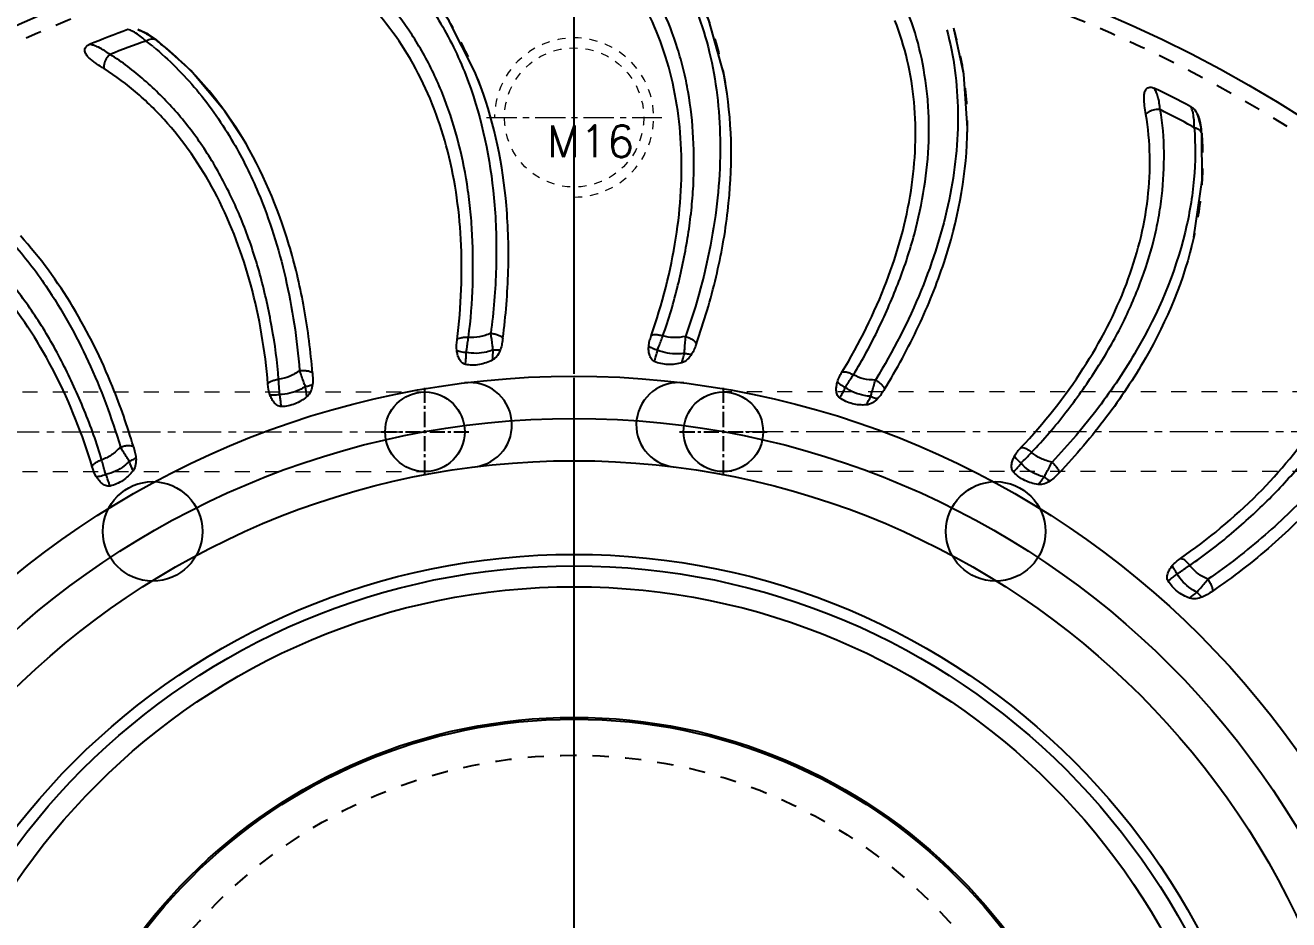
# Model space of a CAD drawing. Header units: millimetres. Extents: x 723 to 11228, y -2384 to 1578.
# Drawn here: x 1158.6 to 1285.6, y -697.4 to -607.5 of the extents above; entities that cross this region are included whole.
import ezdxf

# ---------------------------------------------------------------- set-up
doc = ezdxf.new("R2010")
doc.units = ezdxf.units.MM
doc.header["$LTSCALE"] = 16.335
doc.linetypes.add('CENTER', pattern=[0.6, 0.375, -0.075, 0.075, -0.075])
doc.linetypes.add('HIDDEN', pattern=[0.2, 0.1, -0.1])
doc.layers.get('0').update_dxf_attribs({"linetype": 'CONTINUOUS'})
for name, color, linetype, lineweight in [('cool', 153, 'HIDDEN', 9), ('moldbase', 7, 'CONTINUOUS', 20), ('screw', 33, 'CONTINUOUS', 13)]:
    doc.layers.add(name, color=color, linetype=linetype, lineweight=lineweight)
doc.layers.add('DEFAULT_2', color=8, linetype='HIDDEN')
doc.styles.add('TXT', font='txt.shx', dxfattribs={"bigfont": 'gbcbig.shx'})

# ---------------------------------------------------------------- blocks, each defined once
blk = doc.blocks.new('screw_m16_g')
at = {"layer": 'screw', "color": 1, "linetype": 'CENTER', "ltscale": 0.497582}
for p, q in [((0, -8.8), (0, 8.8)), ((-8.8, 0), (8.8, 0))]:
    blk.add_line(p, q, dxfattribs=at)
at = {"layer": 'screw', "color": 33, "linetype": 'HIDDEN', "ltscale": 0.497582}
blk.add_circle((0, 0), 7, dxfattribs=at)
at = {"layer": 'screw', "color": 92, "linetype": 'HIDDEN', "ltscale": 0.497582}
blk.add_arc((0, 0), 8, 270, 180, dxfattribs=at)
at = {"layer": 'screw', "color": 6, "style": 'TXT'}
blk.add_text('M16', height=3.2, dxfattribs=at).set_placement((-2.72, -4))

msp = doc.modelspace()

# ---------------------------------------------------------------- linework, layer by layer
at = {"color": 1, "linetype": 'CENTER', "ltscale": 2.612305}
msp.add_line((1213.765, -991.744), (1213.765, -491.744), dxfattribs=at)
at = {"color": 1, "linetype": 'CENTER', "ltscale": 9.722671}
msp.add_line((1213.765, -904.555), (1213.765, -558.934), dxfattribs=at)
at = {"color": 7, "linetype": 'Continuous'}
for p, q in [((1170.934, -608.383), (1169.891, -607.917)), ((1171.768, -608.952), (1170.934, -608.383)), ((1276.54, -616.705), (1276.469, -616.526)), ((1276.796, -617.724), (1276.54, -616.705)), ((1275.876, -617.626), (1276.109, -617.753)), ((1276.88, -618.449), (1276.796, -617.724)), ((1276.88, -618.447), (1276.881, -618.449))]:
    msp.add_line(p, q, dxfattribs=at)
at = {"color": 1, "linetype": 'CENTER', "ltscale": 0.248791}
for p, q in [((1198.765, -652.732), (1198.765, -643.932)), ((1228.765, -652.732), (1228.765, -643.932)), ((1194.365, -648.332), (1203.165, -648.332)), ((1224.365, -648.332), (1233.165, -648.332))]:
    msp.add_line(p, q, dxfattribs=at)
at = {"color": 7, "linetype": 'Continuous'}
for points in [[(1204.383, -613.666), (1203.789, -612.144), (1201.163, -606.989), (1198.212, -602.924)], [(1229.027, -613.607), (1228.807, -612.372), (1227.32, -606.964), (1225.332, -602.527)], [(1253.281, -618.686), (1253.299, -617.833), (1252.944, -612.39), (1251.943, -607.778)], [(1180.408, -618.779), (1178.646, -616.11), (1175.213, -612.017), (1171.766, -608.95)], [(1276.071, -628.765), (1276.909, -623.035), (1276.88, -618.447)]]:
    msp.add_lwpolyline(points, dxfattribs=at)
for radius in [136.298, 71.088, 69.932, 67.835, 54.701, 54.521]:
    msp.add_circle((1213.765, -731.744), radius, dxfattribs=at)
at = {"color": 3}
for radius in [89, 80.5]:
    msp.add_circle((1213.765, -731.744), radius, dxfattribs=at)
for centre, radius in [((1198.765, -648.332), 4), ((1228.765, -648.332), 4), ((1171.39, -658.349), 5), ((1256.14, -658.349), 5)]:
    msp.add_circle(centre, radius)
at = {"color": 6}
msp.add_circle((1213.765, -731.744), 84.75, dxfattribs=at)
at = {"color": 7, "linetype": 'Continuous'}
for centre, radius, start, end in [((1213.765, -731.744), 157.1, 100.49785, 79.50215), ((1213.765, -731.744), 151.848, 100.82307, 79.17693), ((1204.629, -705.789), 104.2, 110.05614, 112.34674), ((1204.143, -704.411), 101.036, 109.30974, 111.50732), ((1151.841, -633.491), 30.885, 51.00915, 52.28699), ((1151.701, -633.665), 31.108, 50.60496, 51.01016), ((1226.932, -707.619), 104.12, 62.03424, 64.32073), ((1227.603, -706.386), 101.038, 61.46021, 63.50732), ((1085.415, -634.086), 120.357, 356.64928, 357.13083), ((1108.514, -609.555), 120.366, 344.65665, 345.13082), ((1118.761, -647.841), 68.907, 4.51093, 4.85745), ((1067.922, -662.882), 120.349, 8.64205, 9.13085), ((1136.208, -590.36), 120.374, 332.66383, 333.13081), ((1056.796, -694.684), 120.341, 20.63527, 21.13086), ((1167.29, -577.342), 120.382, 320.67052, 321.1308), ((1200.401, -571.071), 120.389, 308.67641, 309.1308)]:
    msp.add_arc(centre, radius, start, end, dxfattribs=at)
at = {"color": 3}
for centre, start, end in [((1203.265, -647.647), 277.11688, 97.11688), ((1224.265, -647.647), 82.88312, 262.88312)]:
    msp.add_arc(centre, 4.25, start, end, dxfattribs=at)
at = {"color": 7, "linetype": 'Continuous'}
for points, knots in [([(1222.676, -638.686), (1223.291, -637.03), (1224.017, -634.492), (1224.777, -631.092), (1225.236, -628.578), (1225.57, -626.087), (1225.833, -622.83), (1225.838, -618.844), (1225.408, -614.947), (1224.788, -611.958), (1223.992, -609.104), (1222.673, -605.707), (1221.301, -603.138), (1220.478, -601.964)], [0, 0, 0, 0, 0.1391804, 0.2073565, 0.2744418, 0.3404175, 0.4052995, 0.5317363, 0.6538274, 0.7133763, 0.7720291, 0.887033, 1, 1, 1, 1]), ([(1197.619, -603.346), (1198.865, -604.884), (1201.11, -608.273), (1202.728, -611.997), (1203.403, -613.943)], [0, 0, 0, 0, 0.4899555, 1, 1, 1, 1]), ([(1221.511, -638.693), (1222.622, -635.501), (1224.274, -629.121), (1224.867, -619.568), (1223.603, -612.036), (1221.512, -606.633), (1220.13, -604.164), (1219.36, -602.999)], [0, 0, 0, 0, 0.2742126, 0.5312907, 0.7713783, 0.886705, 1, 1, 1, 1]), ([(1224.666, -602.819), (1225.928, -605.295), (1227.845, -610.777), (1228.75, -619.704), (1227.822, -629.216), (1226.089, -635.565), (1224.966, -638.75)], [0, 0, 0, 0, 0.226255, 0.4668945, 0.725039, 1, 1, 1, 1]), ([(1203.131, -638.845), (1203.389, -637.097), (1203.571, -634.463), (1203.608, -630.98), (1203.533, -628.426), (1203.342, -625.919), (1202.922, -622.679), (1202.098, -618.778), (1200.867, -615.056), (1199.64, -612.262), (1198.268, -609.636), (1196.271, -606.587), (1194.395, -604.36), (1193.346, -603.382)], [0, 0, 0, 0, 0.1391804, 0.2073565, 0.2744418, 0.3404175, 0.4052995, 0.5317363, 0.6538274, 0.7133763, 0.7720291, 0.887033, 1, 1, 1, 1]), ([(1201.992, -639.1), (1202.415, -635.747), (1202.703, -629.165), (1201.298, -619.7), (1198.496, -612.596), (1195.327, -607.747), (1193.461, -605.62), (1192.466, -604.641)], [0, 0, 0, 0, 0.2741936, 0.5312579, 0.7713456, 0.8866916, 1, 1, 1, 1]), ([(1240.688, -642.358), (1242.439, -639.465), (1245.382, -633.567), (1247.949, -624.344), (1248.279, -616.711), (1247.358, -610.99), (1246.52, -608.286), (1246.009, -606.986)], [0, 0, 0, 0, 0.2741995, 0.53128, 0.77138, 0.8867081, 1, 1, 1, 1]), ([(1241.826, -642.595), (1242.773, -641.103), (1244.011, -638.771), (1245.461, -635.604), (1246.432, -633.24), (1247.277, -630.872), (1248.211, -627.742), (1249.045, -623.843), (1249.434, -619.942), (1249.449, -616.89), (1249.264, -613.933), (1248.68, -610.335), (1247.872, -607.538), (1247.311, -606.218)], [0, 0, 0, 0, 0.1391804, 0.2073565, 0.2744418, 0.3404175, 0.4052995, 0.5317363, 0.6538274, 0.7133763, 0.7720291, 0.887033, 1, 1, 1, 1]), ([(1170.013, -608.47), (1169.818, -608.328), (1169.466, -608.1), (1169.071, -607.938), (1168.895, -607.908)], [0, 0, 0, 0, 0.5754317, 1, 1, 1, 1]), ([(1251.23, -607.925), (1251.95, -610.61), (1252.685, -616.37), (1251.715, -625.29), (1248.829, -634.402), (1245.814, -640.251), (1244.054, -643.134)], [0, 0, 0, 0, 0.226255, 0.4668945, 0.725039, 1, 1, 1, 1]), ([(1166.505, -611.837), (1166.253, -611.676), (1165.878, -611.437), (1165.396, -611.1), (1165.063, -610.834), (1164.818, -610.586), (1164.667, -610.363), (1164.585, -610.182), (1164.551, -609.979), (1164.597, -609.754), (1164.759, -609.546), (1164.921, -609.453), (1165.012, -609.415)], [0, 0, 0, 0, 0.2538714, 0.378146, 0.4992033, 0.6156247, 0.6719626, 0.7274278, 0.7835367, 0.8443511, 0.9165019, 1, 1, 1, 1]), ([(1167.102, -610.41), (1166.737, -610.139), (1166.206, -609.781), (1165.481, -609.487), (1165.159, -609.42), (1165.012, -609.414)], [0, 0, 0, 0, 0.5824762, 0.8119005, 1, 1, 1, 1]), ([(1170.733, -609.059), (1170.672, -609.003), (1170.439, -608.798), (1170.197, -608.603), (1170.013, -608.47)], [0, 0, 0, 0, 0.2676356, 1, 1, 1, 1]), ([(1170.733, -609.059), (1170.816, -609), (1170.992, -608.902), (1171.271, -608.819), (1171.543, -608.828), (1171.7, -608.904), (1171.764, -608.952)], [0, 0, 0, 0, 0.2759875, 0.5420815, 0.7815793, 1, 1, 1, 1]), ([(1171.444, -609.625), (1173.033, -610.93), (1176.021, -613.926), (1178.419, -617.404), (1179.496, -619.26)], [0, 0, 0, 0, 0.4893542, 1, 1, 1, 1]), ([(1180.407, -618.78), (1179.27, -616.898), (1176.736, -613.385), (1173.585, -610.402), (1171.913, -609.118)], [0, 0, 0, 0, 0.5104129, 1, 1, 1, 1]), ([(1167.102, -610.41), (1166.993, -610.499), (1166.639, -610.886), (1166.429, -611.457), (1166.505, -611.836)], [0, 0, 0, 0, 0.2659171, 1, 1, 1, 1]), ([(1184.046, -643.063), (1183.935, -641.3), (1183.565, -638.686), (1182.877, -635.271), (1182.273, -632.788), (1181.565, -630.376), (1180.481, -627.294), (1178.864, -623.65), (1176.886, -620.265), (1175.104, -617.787), (1173.216, -615.504), (1170.629, -612.937), (1168.331, -611.148), (1167.102, -610.41)], [0, 0, 0, 0, 0.1391804, 0.2073565, 0.2744418, 0.3404175, 0.4052995, 0.5317363, 0.6538274, 0.7133763, 0.7720291, 0.887033, 1, 1, 1, 1]), ([(1182.985, -643.553), (1182.701, -640.186), (1181.616, -633.689), (1178.273, -624.725), (1174.056, -618.362), (1169.949, -614.28), (1167.682, -612.588), (1166.505, -611.837)], [0, 0, 0, 0, 0.274221, 0.5312859, 0.7713657, 0.8866966, 1, 1, 1, 1]), ([(1203.403, -613.943), (1204.695, -617.673), (1205.845, -623.708), (1206.021, -631.961), (1205.667, -636.258), (1205.385, -638.431)], [0, 0, 0, 0, 0.4785059, 0.7343766, 1, 1, 1, 1]), ([(1206.598, -638.922), (1206.893, -636.674), (1207.257, -632.228), (1207.039, -623.707), (1205.784, -617.486), (1204.383, -613.666)], [0, 0, 0, 0, 0.2662404, 0.5223165, 1, 1, 1, 1]), ([(1226.05, -639.476), (1226.829, -637.274), (1228.14, -632.873), (1229.699, -624.252), (1229.692, -617.728), (1229.026, -613.607)], [0, 0, 0, 0, 0.2668544, 0.5231752, 1, 1, 1, 1]), ([(1271.249, -616.429), (1271.201, -616.143), (1271.133, -615.717), (1271.069, -615.151), (1271.05, -614.739), (1271.075, -614.402), (1271.14, -614.149), (1271.22, -613.973), (1271.345, -613.816), (1271.537, -613.704), (1271.792, -613.685), (1271.964, -613.741), (1272.05, -613.783)], [0, 0, 0, 0, 0.2537668, 0.3778237, 0.4986736, 0.6150291, 0.6714247, 0.7270152, 0.783288, 0.8442309, 0.916445, 1, 1, 1, 1]), ([(1272.674, -615.958), (1272.634, -615.519), (1272.547, -614.902), (1272.295, -614.181), (1272.138, -613.897), (1272.05, -613.781)], [0, 0, 0, 0, 0.578811, 0.8092516, 1, 1, 1, 1]), ([(1259.746, -650.399), (1260.982, -649.137), (1262.678, -647.113), (1264.755, -644.317), (1266.196, -642.207), (1267.515, -640.067), (1269.079, -637.198), (1270.706, -633.559), (1271.898, -629.824), (1272.547, -626.841), (1272.98, -623.911), (1273.157, -620.27), (1272.949, -617.366), (1272.674, -615.958)], [0, 0, 0, 0, 0.1391804, 0.2073565, 0.2744418, 0.3404175, 0.4052995, 0.5317363, 0.6538274, 0.7133763, 0.7720291, 0.887033, 1, 1, 1, 1]), ([(1272.674, -615.958), (1272.541, -615.938), (1272.032, -615.931), (1271.49, -616.139), (1271.248, -616.428)], [0, 0, 0, 0, 0.2633687, 1, 1, 1, 1]), ([(1276.068, -616.854), (1276.044, -616.618), (1275.981, -616.208), (1275.846, -615.81), (1275.758, -615.656)], [0, 0, 0, 0, 0.5714603, 1, 1, 1, 1]), ([(1275.758, -615.657), (1275.85, -615.706), (1276.158, -615.935), (1276.361, -616.273), (1276.469, -616.526)], [0, 0, 0, 0, 0.2747567, 1, 1, 1, 1]), ([(1258.684, -649.93), (1260.998, -647.464), (1265.105, -642.305), (1269.535, -633.815), (1271.446, -626.416), (1271.736, -620.627), (1271.478, -617.807), (1271.249, -616.429)], [0, 0, 0, 0, 0.2741939, 0.5312749, 0.7713784, 0.8867081, 1, 1, 1, 1]), ([(1276.109, -617.753), (1276.109, -617.673), (1276.106, -617.373), (1276.09, -617.073), (1276.068, -616.854)], [0, 0, 0, 0, 0.2669161, 1, 1, 1, 1]), ([(1276.109, -617.753), (1276.239, -619.483), (1276.203, -623.028), (1275.613, -626.521), (1275.19, -628.263)], [0, 0, 0, 0, 0.4918333, 1, 1, 1, 1]), ([(1276.109, -617.753), (1276.208, -617.775), (1276.399, -617.84), (1276.647, -617.992), (1276.822, -618.201), (1276.872, -618.368), (1276.879, -618.448)], [0, 0, 0, 0, 0.2767562, 0.5427682, 0.7820764, 1, 1, 1, 1]), ([(1179.496, -619.26), (1180.44, -620.887), (1182.592, -625.263), (1185.005, -632.95), (1185.912, -639.044), (1186.164, -642.191)], [0, 0, 0, 0, 0.2347227, 0.6062476, 1, 1, 1, 1]), ([(1187.421, -642.006), (1187.238, -639.851), (1186.678, -635.631), (1184.785, -627.703), (1182.423, -622.117), (1180.407, -618.78)], [0, 0, 0, 0, 0.2655368, 0.5213547, 1, 1, 1, 1]), ([(1244.963, -644.065), (1246.217, -642.016), (1248.47, -637.868), (1251.834, -629.53), (1253.146, -622.961), (1253.281, -618.686)], [0, 0, 0, 0, 0.2674232, 0.523939, 1, 1, 1, 1]), ([(1166.255, -651.158), (1165.78, -649.456), (1164.875, -646.976), (1163.492, -643.779), (1162.385, -641.476), (1161.191, -639.264), (1159.489, -636.475), (1157.15, -633.246), (1154.512, -630.347), (1152.254, -628.293), (1149.932, -626.452), (1146.868, -624.479), (1144.248, -623.207), (1142.892, -622.741)], [0, 0, 0, 0, 0.1391804, 0.2073565, 0.2744418, 0.3404175, 0.4052995, 0.5317363, 0.6538274, 0.7133763, 0.7720291, 0.887033, 1, 1, 1, 1]), ([(1165.319, -651.86), (1164.342, -648.627), (1161.931, -642.499), (1156.798, -634.428), (1151.351, -629.082), (1146.486, -625.944), (1143.917, -624.761), (1142.61, -624.271)], [0, 0, 0, 0, 0.2742214, 0.5312824, 0.7713619, 0.8866941, 1, 1, 1, 1]), ([(1169.459, -649.823), (1168.851, -647.773), (1166.217, -640.18), (1162.068, -633.028), (1158.101, -628.654)], [0, 0, 0, 0, 0.2658107, 1, 1, 1, 1]), ([(1275.19, -628.263), (1274.182, -632.421), (1271.543, -638.582), (1266.528, -646.049), (1263.465, -649.644), (1261.813, -651.39)], [0, 0, 0, 0, 0.476005, 0.7325294, 1, 1, 1, 1]), ([(1276.071, -628.765), (1275.099, -633.027), (1272.45, -639.357), (1267.342, -647.014), (1264.204, -650.698), (1262.509, -652.487)], [0, 0, 0, 0, 0.4753513, 0.7320469, 1, 1, 1, 1]), ([(1157.301, -629.322), (1158.509, -630.702), (1161.392, -634.469), (1165.19, -641.316), (1167.271, -646.927), (1168.146, -649.864)], [0, 0, 0, 0, 0.2352327, 0.6069072, 1, 1, 1, 1]), ([(1274.713, -661.078), (1277.49, -659.147), (1282.58, -654.954), (1288.681, -647.569), (1292.09, -640.728), (1293.577, -635.124), (1293.912, -632.312), (1293.974, -630.915)], [0, 0, 0, 0, 0.2741877, 0.5312685, 0.7713755, 0.8867072, 1, 1, 1, 1]), ([(1275.652, -661.759), (1277.123, -660.782), (1279.202, -659.155), (1281.816, -656.851), (1283.664, -655.087), (1285.399, -653.268), (1287.526, -650.787), (1289.873, -647.565), (1291.815, -644.16), (1293.07, -641.378), (1294.104, -638.601), (1295.034, -635.077), (1295.434, -632.193), (1295.458, -630.759)], [0, 0, 0, 0, 0.1391804, 0.2073565, 0.2744418, 0.3404175, 0.4052995, 0.5317363, 0.6538274, 0.7133763, 0.7720291, 0.887033, 1, 1, 1, 1]), ([(1201.992, -639.1), (1202.012, -639.045), (1202.138, -638.941), (1202.396, -638.858), (1202.743, -638.825), (1202.998, -638.832), (1203.131, -638.845)], [0, 0, 0, 0, 0.1448863, 0.3703598, 0.6720263, 1, 1, 1, 1]), ([(1202.92, -640.351), (1202.936, -640.224), (1202.984, -639.907), (1203.056, -639.405), (1203.11, -639.03), (1203.131, -638.845)], [0, 0, 0, 0, 0.2524693, 0.6324407, 1, 1, 1, 1]), ([(1205.384, -638.431), (1205.018, -638.586), (1204.287, -638.856), (1203.503, -638.877), (1203.131, -638.845)], [0, 0, 0, 0, 0.5152924, 1, 1, 1, 1]), ([(1205.62, -640.11), (1205.601, -639.97), (1205.525, -639.41), (1205.442, -638.85), (1205.384, -638.431)], [0, 0, 0, 0, 0.2514606, 1, 1, 1, 1]), ([(1205.384, -638.431), (1205.52, -638.445), (1205.785, -638.491), (1206.148, -638.595), (1206.424, -638.736), (1206.565, -638.858), (1206.598, -638.922)], [0, 0, 0, 0, 0.3049361, 0.6010224, 0.8388732, 1, 1, 1, 1]), ([(1206.597, -638.922), (1206.572, -639.113), (1206.517, -639.495), (1206.428, -639.873), (1206.361, -640.055)], [0, 0, 0, 0, 0.4986401, 1, 1, 1, 1]), ([(1221.264, -639.728), (1221.276, -639.551), (1221.345, -639.2), (1221.453, -638.861), (1221.511, -638.693)], [0, 0, 0, 0, 0.4998053, 1, 1, 1, 1]), ([(1221.51, -638.697), (1221.542, -638.647), (1221.688, -638.573), (1221.957, -638.547), (1222.303, -638.586), (1222.549, -638.647), (1222.676, -638.686)], [0, 0, 0, 0, 0.1455755, 0.3714565, 0.6727196, 1, 1, 1, 1]), ([(1222.156, -640.116), (1222.199, -639.995), (1222.311, -639.695), (1222.486, -639.219), (1222.617, -638.863), (1222.676, -638.686)], [0, 0, 0, 0, 0.2524693, 0.6324407, 1, 1, 1, 1]), ([(1224.966, -638.75), (1224.576, -638.825), (1223.804, -638.937), (1223.033, -638.796), (1222.676, -638.686)], [0, 0, 0, 0, 0.5152924, 1, 1, 1, 1]), ([(1224.848, -640.442), (1224.858, -640.3), (1224.9, -639.736), (1224.936, -639.172), (1224.966, -638.75)], [0, 0, 0, 0, 0.2514606, 1, 1, 1, 1]), ([(1224.966, -638.75), (1225.095, -638.792), (1225.344, -638.891), (1225.676, -639.068), (1225.917, -639.262), (1226.03, -639.41), (1226.05, -639.479)], [0, 0, 0, 0, 0.3043251, 0.5999612, 0.8380676, 1, 1, 1, 1]), ([(1202.836, -641.568), (1202.69, -641.54), (1202.424, -641.369), (1202.187, -640.995), (1202.037, -640.585), (1201.982, -640.301), (1201.962, -640.158)], [0, 0, 0, 0, 0.2547783, 0.5051132, 0.7530832, 1, 1, 1, 1]), ([(1201.962, -640.159), (1202.009, -640.183), (1202.131, -640.225), (1202.449, -640.3), (1202.723, -640.334), (1202.92, -640.351)], [0, 0, 0, 0, 0.1599951, 0.3939705, 1, 1, 1, 1]), ([(1205.62, -640.11), (1205.409, -640.196), (1204.863, -640.373), (1203.948, -640.489), (1203.255, -640.427), (1202.92, -640.351)], [0, 0, 0, 0, 0.2488904, 0.6245378, 1, 1, 1, 1]), ([(1206.361, -640.055), (1206.284, -640.264), (1206.089, -640.67), (1205.767, -641.016), (1205.565, -641.12)], [0, 0, 0, 0, 0.4959866, 1, 1, 1, 1]), ([(1205.62, -640.11), (1205.761, -640.111), (1206.009, -640.104), (1206.258, -640.079), (1206.362, -640.055)], [0, 0, 0, 0, 0.5682369, 1, 1, 1, 1]), ([(1221.826, -641.272), (1221.691, -641.214), (1221.468, -640.995), (1221.313, -640.584), (1221.25, -640.157), (1221.254, -639.87), (1221.264, -639.728)], [0, 0, 0, 0, 0.2547284, 0.5050675, 0.7530663, 1, 1, 1, 1]), ([(1221.263, -639.731), (1221.303, -639.764), (1221.415, -639.83), (1221.709, -639.969), (1221.968, -640.058), (1222.156, -640.116)], [0, 0, 0, 0, 0.1613996, 0.3956989, 1, 1, 1, 1]), ([(1221.825, -641.274), (1221.856, -641.179), (1221.931, -640.939), (1222.057, -640.558), (1222.127, -640.264), (1222.156, -640.116)], [0, 0, 0, 0, 0.2498624, 0.6247084, 1, 1, 1, 1]), ([(1224.848, -640.442), (1224.623, -640.481), (1224.052, -640.542), (1223.133, -640.464), (1222.468, -640.26), (1222.156, -640.116)], [0, 0, 0, 0, 0.2488904, 0.6245378, 1, 1, 1, 1]), ([(1226.05, -639.476), (1225.986, -639.658), (1225.852, -640.022), (1225.684, -640.375), (1225.579, -640.539)], [0, 0, 0, 0, 0.4986146, 1, 1, 1, 1]), ([(1202.836, -641.569), (1202.846, -641.468), (1202.87, -641.214), (1202.915, -640.81), (1202.922, -640.504), (1202.92, -640.351)], [0, 0, 0, 0, 0.2498613, 0.6247058, 1, 1, 1, 1]), ([(1205.565, -641.12), (1205.15, -641.335), (1204.256, -641.66), (1203.295, -641.659), (1202.836, -641.568)], [0, 0, 0, 0, 0.4998206, 1, 1, 1, 1]), ([(1224.589, -641.401), (1224.138, -641.524), (1223.196, -641.657), (1222.256, -641.456), (1221.826, -641.272)], [0, 0, 0, 0, 0.4998215, 1, 1, 1, 1]), ([(1225.579, -640.539), (1225.461, -640.724), (1225.188, -641.076), (1224.805, -641.342), (1224.589, -641.401)], [0, 0, 0, 0, 0.4954607, 1, 1, 1, 1]), ([(1224.848, -640.442), (1224.984, -640.472), (1225.227, -640.516), (1225.472, -640.543), (1225.579, -640.542)], [0, 0, 0, 0, 0.5669392, 1, 1, 1, 1]), ([(1186.164, -642.191), (1185.838, -642.418), (1185.179, -642.834), (1184.417, -643.018), (1184.046, -643.063)], [0, 0, 0, 0, 0.5152924, 1, 1, 1, 1]), ([(1186.164, -642.191), (1186.3, -642.176), (1186.57, -642.165), (1186.948, -642.193), (1187.248, -642.273), (1187.411, -642.365), (1187.455, -642.421)], [0, 0, 0, 0, 0.3055395, 0.6020691, 0.8396643, 1, 1, 1, 1]), ([(1186.744, -643.784), (1186.696, -643.65), (1186.505, -643.118), (1186.308, -642.588), (1186.164, -642.191)], [0, 0, 0, 0, 0.2514606, 1, 1, 1, 1]), ([(1187.455, -642.421), (1187.47, -642.612), (1187.496, -642.996), (1187.489, -643.382), (1187.462, -643.573)], [0, 0, 0, 0, 0.4986646, 1, 1, 1, 1]), ([(1240.231, -643.323), (1240.279, -643.152), (1240.419, -642.821), (1240.596, -642.51), (1240.688, -642.358)], [0, 0, 0, 0, 0.4998023, 1, 1, 1, 1]), ([(1240.687, -642.361), (1240.729, -642.32), (1240.887, -642.279), (1241.155, -642.31), (1241.484, -642.42), (1241.712, -642.53), (1241.826, -642.595)], [0, 0, 0, 0, 0.1462628, 0.3725383, 0.673402, 1, 1, 1, 1]), ([(1241.021, -643.885), (1241.088, -643.776), (1241.26, -643.505), (1241.53, -643.076), (1241.732, -642.755), (1241.826, -642.595)], [0, 0, 0, 0, 0.2524693, 0.6324407, 1, 1, 1, 1]), ([(1244.053, -643.134), (1243.656, -643.126), (1242.878, -643.075), (1242.153, -642.776), (1241.826, -642.595)], [0, 0, 0, 0, 0.5152924, 1, 1, 1, 1]), ([(1182.985, -643.553), (1182.991, -643.495), (1183.092, -643.365), (1183.328, -643.231), (1183.661, -643.125), (1183.913, -643.079), (1184.046, -643.063)], [0, 0, 0, 0, 0.1442255, 0.3692962, 0.6713523, 1, 1, 1, 1]), ([(1184.153, -644.581), (1184.143, -644.453), (1184.123, -644.133), (1184.089, -643.627), (1184.064, -643.249), (1184.046, -643.063)], [0, 0, 0, 0, 0.2524693, 0.6324407, 1, 1, 1, 1]), ([(1186.744, -643.784), (1186.555, -643.911), (1186.058, -644.199), (1185.187, -644.501), (1184.496, -644.585), (1184.153, -644.581)], [0, 0, 0, 0, 0.2488904, 0.6245378, 1, 1, 1, 1]), ([(1186.744, -643.784), (1186.884, -643.755), (1187.126, -643.696), (1187.366, -643.619), (1187.463, -643.573)], [0, 0, 0, 0, 0.5695221, 1, 1, 1, 1]), ([(1187.462, -643.573), (1187.431, -643.797), (1187.325, -644.241), (1187.08, -644.652), (1186.903, -644.798)], [0, 0, 0, 0, 0.4959832, 1, 1, 1, 1]), ([(1240.465, -644.934), (1240.346, -644.85), (1240.174, -644.593), (1240.106, -644.163), (1240.132, -643.736), (1240.193, -643.459), (1240.231, -643.323)], [0, 0, 0, 0, 0.2548447, 0.5051937, 0.7531396, 1, 1, 1, 1]), ([(1240.23, -643.326), (1240.263, -643.367), (1240.359, -643.454), (1240.617, -643.65), (1240.85, -643.79), (1241.021, -643.885)], [0, 0, 0, 0, 0.1627723, 0.3973849, 1, 1, 1, 1]), ([(1240.464, -644.936), (1240.513, -644.85), (1240.635, -644.634), (1240.834, -644.291), (1240.962, -644.022), (1241.021, -643.885)], [0, 0, 0, 0, 0.2498635, 0.624711, 1, 1, 1, 1]), ([(1243.586, -644.764), (1243.358, -644.756), (1242.787, -644.696), (1241.904, -644.429), (1241.297, -644.091), (1241.021, -643.885)], [0, 0, 0, 0, 0.2488904, 0.6245378, 1, 1, 1, 1]), ([(1243.586, -644.764), (1243.626, -644.627), (1243.784, -644.084), (1243.936, -643.54), (1244.053, -643.134)], [0, 0, 0, 0, 0.2514606, 1, 1, 1, 1]), ([(1244.053, -643.134), (1244.171, -643.201), (1244.393, -643.349), (1244.679, -643.59), (1244.875, -643.829), (1244.956, -643.996), (1244.962, -644.068)], [0, 0, 0, 0, 0.3037331, 0.5989319, 0.837283, 1, 1, 1, 1]), ([(1295.453, -643.125), (1294.552, -645.029), (1292.377, -648.786), (1288.238, -654.01), (1283.236, -658.879), (1279.463, -661.782), (1277.467, -663.158)], [0, 0, 0, 0, 0.2322325, 0.4764238, 0.7326872, 1, 1, 1, 1]), ([(1296.353, -643.473), (1295.468, -645.461), (1293.291, -649.389), (1289.069, -654.848), (1283.91, -659.927), (1279.996, -662.945), (1277.921, -664.373)], [0, 0, 0, 0, 0.2315757, 0.4754542, 0.7319507, 1, 1, 1, 1]), ([(1183.173, -644.591), (1183.223, -644.605), (1183.351, -644.621), (1183.679, -644.629), (1183.955, -644.605), (1184.153, -644.581)], [0, 0, 0, 0, 0.1586202, 0.3922753, 1, 1, 1, 1]), ([(1184.326, -645.804), (1184.176, -645.806), (1183.878, -645.693), (1183.566, -645.372), (1183.334, -644.997), (1183.221, -644.727), (1183.173, -644.59)], [0, 0, 0, 0, 0.2546632, 0.5049872, 0.7530099, 1, 1, 1, 1]), ([(1184.326, -645.804), (1184.315, -645.702), (1184.285, -645.446), (1184.245, -645.036), (1184.187, -644.732), (1184.153, -644.581)], [0, 0, 0, 0, 0.2498607, 0.6247005, 1, 1, 1, 1]), ([(1186.903, -644.798), (1186.541, -645.094), (1185.734, -645.598), (1184.794, -645.798), (1184.326, -645.804)], [0, 0, 0, 0, 0.4998203, 1, 1, 1, 1]), ([(1243.14, -645.634), (1242.674, -645.662), (1241.725, -645.595), (1240.847, -645.204), (1240.465, -644.934)], [0, 0, 0, 0, 0.4998211, 1, 1, 1, 1]), ([(1244.276, -645.01), (1244.123, -645.164), (1243.786, -645.445), (1243.361, -645.622), (1243.14, -645.634)], [0, 0, 0, 0, 0.4954761, 1, 1, 1, 1]), ([(1243.586, -644.764), (1243.712, -644.821), (1243.938, -644.914), (1244.171, -644.991), (1244.275, -645.012)], [0, 0, 0, 0, 0.565685, 1, 1, 1, 1]), ([(1244.963, -644.065), (1244.861, -644.231), (1244.653, -644.56), (1244.414, -644.871), (1244.276, -645.01)], [0, 0, 0, 0, 0.49859, 1, 1, 1, 1]), ([(1168.146, -649.864), (1167.874, -650.154), (1167.316, -650.698), (1166.608, -651.037), (1166.255, -651.158)], [0, 0, 0, 0, 0.5152924, 1, 1, 1, 1]), ([(1168.146, -649.864), (1168.276, -649.821), (1168.539, -649.754), (1168.916, -649.703), (1169.226, -649.72), (1169.404, -649.776), (1169.459, -649.823)], [0, 0, 0, 0, 0.3061085, 0.6030553, 0.8404063, 1, 1, 1, 1]), ([(1169.044, -651.302), (1168.969, -651.181), (1168.672, -650.7), (1168.369, -650.223), (1168.146, -649.864)], [0, 0, 0, 0, 0.2514606, 1, 1, 1, 1]), ([(1169.459, -649.823), (1169.513, -650.006), (1169.618, -650.374), (1169.693, -650.752), (1169.707, -650.943)], [0, 0, 0, 0, 0.4986874, 1, 1, 1, 1]), ([(1258.036, -650.784), (1258.118, -650.625), (1258.324, -650.328), (1258.562, -650.06), (1258.684, -649.93)], [0, 0, 0, 0, 0.4997998, 1, 1, 1, 1]), ([(1258.682, -649.932), (1258.733, -649.901), (1258.895, -649.896), (1259.151, -649.982), (1259.449, -650.159), (1259.648, -650.313), (1259.746, -650.399)], [0, 0, 0, 0, 0.1469165, 0.3735569, 0.6740434, 1, 1, 1, 1]), ([(1165.32, -651.86), (1165.313, -651.802), (1165.383, -651.654), (1165.585, -651.472), (1165.89, -651.298), (1166.128, -651.201), (1166.255, -651.158)], [0, 0, 0, 0, 0.1436208, 0.3683119, 0.6707273, 1, 1, 1, 1]), ([(1166.675, -652.62), (1166.639, -652.497), (1166.553, -652.188), (1166.415, -651.7), (1166.311, -651.336), (1166.255, -651.158)], [0, 0, 0, 0, 0.2524693, 0.6324407, 1, 1, 1, 1]), ([(1169.044, -651.301), (1168.886, -651.465), (1168.459, -651.85), (1167.67, -652.327), (1167.012, -652.553), (1166.675, -652.62)], [0, 0, 0, 0, 0.2488904, 0.6245378, 1, 1, 1, 1]), ([(1169.044, -651.301), (1169.176, -651.244), (1169.402, -651.135), (1169.622, -651.009), (1169.708, -650.943)], [0, 0, 0, 0, 0.5707374, 1, 1, 1, 1]), ([(1169.707, -650.943), (1169.724, -651.171), (1169.715, -651.633), (1169.56, -652.093), (1169.415, -652.274)], [0, 0, 0, 0, 0.4959804, 1, 1, 1, 1]), ([(1257.937, -652.393), (1257.839, -652.288), (1257.725, -652.004), (1257.746, -651.574), (1257.857, -651.164), (1257.971, -650.908), (1258.036, -650.784)], [0, 0, 0, 0, 0.2548725, 0.5052306, 0.7531661, 1, 1, 1, 1]), ([(1257.936, -652.395), (1258.001, -652.323), (1258.163, -652.139), (1258.426, -651.848), (1258.605, -651.614), (1258.69, -651.494)], [0, 0, 0, 0, 0.2498645, 0.6247135, 1, 1, 1, 1]), ([(1258.034, -650.786), (1258.059, -650.833), (1258.134, -650.938), (1258.346, -651.182), (1258.544, -651.367), (1258.69, -651.494)], [0, 0, 0, 0, 0.164054, 0.3989562, 1, 1, 1, 1]), ([(1258.69, -651.494), (1258.778, -651.401), (1259.003, -651.172), (1259.356, -650.809), (1259.621, -650.537), (1259.746, -650.399)], [0, 0, 0, 0, 0.2524693, 0.6324407, 1, 1, 1, 1]), ([(1261.017, -652.887), (1260.795, -652.832), (1260.249, -652.655), (1259.441, -652.21), (1258.917, -651.753), (1258.69, -651.494)], [0, 0, 0, 0, 0.2488904, 0.6245378, 1, 1, 1, 1]), ([(1261.812, -651.39), (1261.426, -651.299), (1260.675, -651.088), (1260.028, -650.645), (1259.746, -650.399)], [0, 0, 0, 0, 0.5152924, 1, 1, 1, 1]), ([(1261.017, -652.887), (1261.084, -652.762), (1261.351, -652.264), (1261.613, -651.763), (1261.812, -651.39)], [0, 0, 0, 0, 0.2514606, 1, 1, 1, 1]), ([(1261.812, -651.39), (1261.913, -651.479), (1262.098, -651.669), (1262.328, -651.964), (1262.471, -652.238), (1262.515, -652.418), (1262.507, -652.49)], [0, 0, 0, 0, 0.3031857, 0.5979793, 0.8365539, 1, 1, 1, 1]), ([(1165.715, -652.833), (1165.767, -652.838), (1165.896, -652.826), (1166.219, -652.766), (1166.485, -652.685), (1166.675, -652.62)], [0, 0, 0, 0, 0.1573362, 0.3906892, 1, 1, 1, 1]), ([(1167.103, -653.794), (1166.956, -653.827), (1166.638, -653.777), (1166.264, -653.524), (1165.958, -653.201), (1165.791, -652.958), (1165.715, -652.833)], [0, 0, 0, 0, 0.2546334, 0.5049502, 0.7529841, 1, 1, 1, 1]), ([(1167.104, -653.794), (1167.071, -653.695), (1166.988, -653.448), (1166.862, -653.051), (1166.741, -652.762), (1166.675, -652.62)], [0, 0, 0, 0, 0.2498597, 0.6246979, 1, 1, 1, 1]), ([(1169.415, -652.274), (1169.123, -652.639), (1168.438, -653.299), (1167.56, -653.69), (1167.103, -653.794)], [0, 0, 0, 0, 0.4998207, 1, 1, 1, 1]), ([(1260.408, -653.635), (1259.946, -653.565), (1259.032, -653.302), (1258.255, -652.737), (1257.937, -652.393)], [0, 0, 0, 0, 0.4998197, 1, 1, 1, 1]), ([(1261.017, -652.887), (1261.127, -652.968), (1261.327, -653.105), (1261.537, -653.229), (1261.634, -653.271)], [0, 0, 0, 0, 0.5645279, 1, 1, 1, 1]), ([(1262.509, -652.487), (1262.374, -652.628), (1262.101, -652.908), (1261.8, -653.162), (1261.636, -653.269)], [0, 0, 0, 0, 0.498567, 1, 1, 1, 1]), ([(1261.636, -653.269), (1261.455, -653.385), (1261.071, -653.586), (1260.624, -653.668), (1260.408, -653.635)], [0, 0, 0, 0, 0.4954907, 1, 1, 1, 1]), ([(1273.478, -663.326), (1273.404, -663.203), (1273.351, -662.905), (1273.458, -662.491), (1273.649, -662.116), (1273.812, -661.891), (1273.899, -661.783)], [0, 0, 0, 0, 0.2548971, 0.5052637, 0.75319, 1, 1, 1, 1]), ([(1273.897, -661.785), (1273.912, -661.836), (1273.964, -661.955), (1274.121, -662.236), (1274.275, -662.456), (1274.391, -662.611)], [0, 0, 0, 0, 0.1651903, 0.4003472, 1, 1, 1, 1]), ([(1273.899, -661.783), (1274.013, -661.644), (1274.276, -661.395), (1274.565, -661.181), (1274.713, -661.078)], [0, 0, 0, 0, 0.4997979, 1, 1, 1, 1]), ([(1274.391, -662.611), (1274.496, -662.538), (1274.764, -662.361), (1275.185, -662.079), (1275.5, -661.868), (1275.652, -661.759)], [0, 0, 0, 0, 0.2524693, 0.6324407, 1, 1, 1, 1]), ([(1274.711, -661.08), (1274.767, -661.062), (1274.926, -661.091), (1275.158, -661.229), (1275.411, -661.463), (1275.574, -661.655), (1275.652, -661.759)], [0, 0, 0, 0, 0.1475056, 0.3744668, 0.6746152, 1, 1, 1, 1]), ([(1277.467, -663.158), (1277.107, -662.989), (1276.417, -662.626), (1275.876, -662.058), (1275.652, -661.759)], [0, 0, 0, 0, 0.5152924, 1, 1, 1, 1]), ([(1273.476, -663.328), (1273.554, -663.27), (1273.748, -663.126), (1274.063, -662.899), (1274.284, -662.709), (1274.391, -662.611)], [0, 0, 0, 0, 0.2498654, 0.6247157, 1, 1, 1, 1]), ([(1276.377, -664.457), (1276.172, -664.357), (1275.675, -664.07), (1274.977, -663.467), (1274.559, -662.911), (1274.391, -662.611)], [0, 0, 0, 0, 0.2488904, 0.6245378, 1, 1, 1, 1]), ([(1275.636, -665.054), (1275.199, -664.889), (1274.359, -664.443), (1273.717, -663.728), (1273.478, -663.326)], [0, 0, 0, 0, 0.4998152, 1, 1, 1, 1]), ([(1276.377, -664.457), (1276.469, -664.348), (1276.834, -663.916), (1277.194, -663.481), (1277.467, -663.158)], [0, 0, 0, 0, 0.2514606, 1, 1, 1, 1]), ([(1277.467, -663.158), (1277.546, -663.266), (1277.688, -663.489), (1277.851, -663.824), (1277.934, -664.121), (1277.941, -664.306), (1277.918, -664.375)], [0, 0, 0, 0, 0.3027064, 0.5971443, 0.8359126, 1, 1, 1, 1]), ([(1276.899, -664.956), (1276.701, -665.031), (1276.287, -665.145), (1275.838, -665.131), (1275.636, -665.054)], [0, 0, 0, 0, 0.4955037, 1, 1, 1, 1]), ([(1276.377, -664.457), (1276.467, -664.558), (1276.634, -664.733), (1276.812, -664.896), (1276.897, -664.958)], [0, 0, 0, 0, 0.5635164, 1, 1, 1, 1]), ([(1277.921, -664.373), (1277.759, -664.484), (1277.433, -664.701), (1277.084, -664.887), (1276.899, -664.956)], [0, 0, 0, 0, 0.4985466, 1, 1, 1, 1])]:
    msp.add_open_spline(points, degree=3, knots=knots, dxfattribs=at)
for points in [[(1201.962, -640.158), (1201.915, -639.809), (1201.948, -639.45), (1201.992, -639.1)], [(1183.173, -644.59), (1183.056, -644.259), (1183.014, -643.903), (1182.985, -643.553)], [(1165.715, -652.833), (1165.534, -652.533), (1165.421, -652.195), (1165.319, -651.86)]]:
    msp.add_open_spline(points, degree=3, dxfattribs=at)
at = {"layer": 'cool', "ltscale": 0.932966}
for p, q in [((1018.095, -644.332), (1198.765, -644.332)), ((1409.435, -644.332), (1228.765, -644.332)), ((1018.095, -652.332), (1198.765, -652.332)), ((1409.435, -652.332), (1228.765, -652.332))]:
    msp.add_line(p, q, dxfattribs=at)
at = {"layer": 'cool', "color": 1, "linetype": 'CENTER', "ltscale": 0.621977}
for p, q in [((1003.765, -648.332), (1198.765, -648.332)), ((1423.765, -648.332), (1228.765, -648.332))]:
    msp.add_line(p, q, dxfattribs=at)
at = {"layer": 'DEFAULT_2', "color": 8, "linetype": 'HIDDEN'}
for p, q in [((1171.766, -608.95), (1171.768, -608.952)), ((1171.768, -608.952), (1171.913, -609.118)), ((1276.881, -618.449), (1276.866, -618.624))]:
    msp.add_line(p, q, dxfattribs=at)
for radius in [156.986, 150.751, 150.116, 134.737, 50.903]:
    msp.add_circle((1213.765, -731.744), radius, dxfattribs=at)
at = {"layer": 'DEFAULT_2', "color": 4, "linetype": 'HIDDEN'}
msp.add_circle((1213.765, -731.744), 152.5, dxfattribs=at)
at = {"layer": 'DEFAULT_2', "color": 8, "linetype": 'HIDDEN'}
for points, knots in [([(1204.383, -613.666), (1203.667, -611.716), (1201.96, -607.992), (1199.614, -604.627), (1198.316, -603.107)], [0, 0, 0, 0, 0.5096468, 1, 1, 1, 1]), ([(1229.026, -613.607), (1228.715, -611.677), (1227.816, -607.925), (1226.295, -604.374), (1225.396, -602.717)], [0, 0, 0, 0, 0.5090104, 1, 1, 1, 1]), ([(1169.891, -607.917), (1170.278, -608.027), (1170.979, -608.415), (1171.608, -608.884), (1171.913, -609.118)], [0, 0, 0, 0, 0.5113198, 1, 1, 1, 1]), ([(1253.281, -618.686), (1253.339, -616.851), (1253.193, -613.226), (1252.47, -609.668), (1251.966, -607.965)], [0, 0, 0, 0, 0.5083394, 1, 1, 1, 1]), ([(1276.469, -616.526), (1276.612, -616.86), (1276.769, -617.566), (1276.84, -618.275), (1276.867, -618.624)], [0, 0, 0, 0, 0.5096919, 1, 1, 1, 1]), ([(1276.867, -618.624), (1276.997, -620.293), (1276.984, -623.709), (1276.455, -627.082), (1276.071, -628.765)], [0, 0, 0, 0, 0.4922769, 1, 1, 1, 1])]:
    msp.add_open_spline(points, degree=3, knots=knots, dxfattribs=at)
at = {"layer": 'moldbase', "color": 1, "linetype": 'CENTER', "ltscale": 9.205265}
msp.add_line((1213.765, -381.744), (1213.765, -1151.744), dxfattribs=at)

# ---------------------------------------------------------------- block references
at = {"layer": 'screw'}
msp.add_blockref('screw_m16_g', (1213.765, -616.744), dxfattribs=at)

doc.saveas('drawing.dxf')
